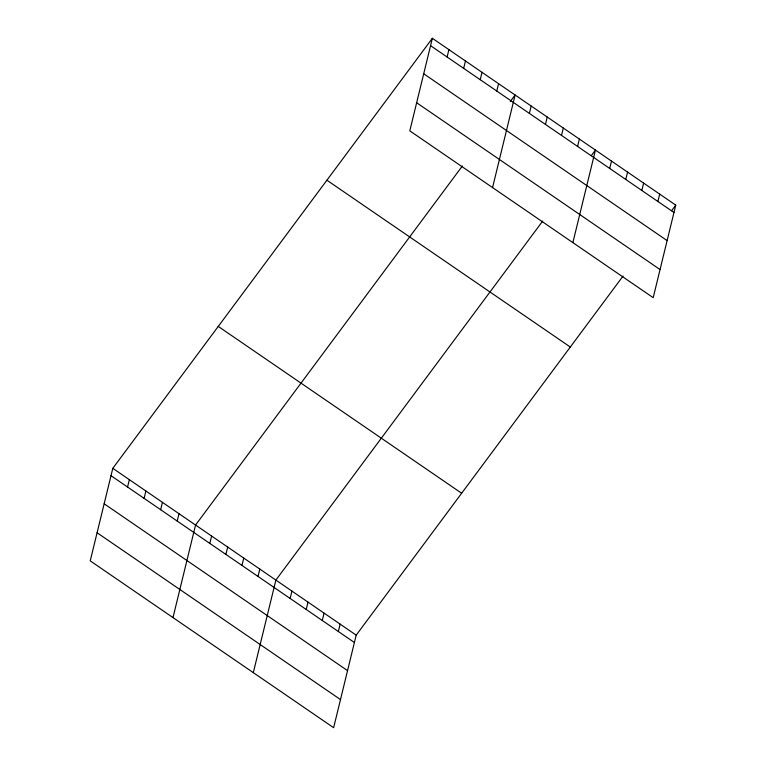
<?xml version="1.0" encoding="UTF-8"?>
<svg xmlns="http://www.w3.org/2000/svg" width="766" height="766" viewBox="0 0 766 766"><rect width="100%" height="100%" fill="white"/><g stroke="black" fill="none" stroke-linecap="round" stroke-linejoin="round"><path stroke-width="1.15" d="M432.359 38.3L409.8 130.852L653.197 297.677L675.765 205.135L432.359 38.3L112.803 468.323L90.235 560.865L333.641 727.7L356.2 635.148L623.036 276.086M127.558 487.023L129.349 479.66M144.104 498.369L145.904 491.006M160.659 509.716L162.449 502.352M177.214 521.062L179.005 513.699M172.992 617.587L195.56 525.045L462.386 165.973M209.827 543.41L211.617 536.056M225.893 554.421L227.684 547.068M241.96 565.432L243.751 558.079M258.018 576.444L259.818 569.081M253.316 672.644L275.884 580.092L542.711 221.029M290.151 598.466L291.942 591.103M306.218 609.477L308.009 602.114M447.114 57.01L448.905 49.646M322.285 620.489L324.075 613.126M463.669 68.346L465.46 60.993M338.342 631.5L340.142 624.137M480.215 79.693L482.015 72.33M496.77 91.039L498.561 83.676M492.557 187.574L515.116 95.022L510.261 101.562M529.383 113.397L531.183 106.034M545.449 124.408L547.24 117.045M561.516 135.419L563.307 128.056M577.583 146.43L579.374 139.067M572.872 242.631L595.441 150.079L591.275 155.68M609.707 168.453L611.507 161.09M625.774 179.464L627.565 172.101M641.841 190.466L643.632 183.112M657.898 201.477L659.698 194.124M671.6 210.736L675.765 205.135M430.559 45.663L673.965 212.488M423.713 73.775L667.109 240.601M416.647 102.74L660.053 269.565M326.9 180.211L570.306 347.036M218.253 326.412L461.659 493.247M112.803 468.323L356.2 635.148M111.003 475.676L354.409 642.511M104.157 503.789L347.553 670.623M97.091 532.753L340.497 699.588"/></g></svg>
